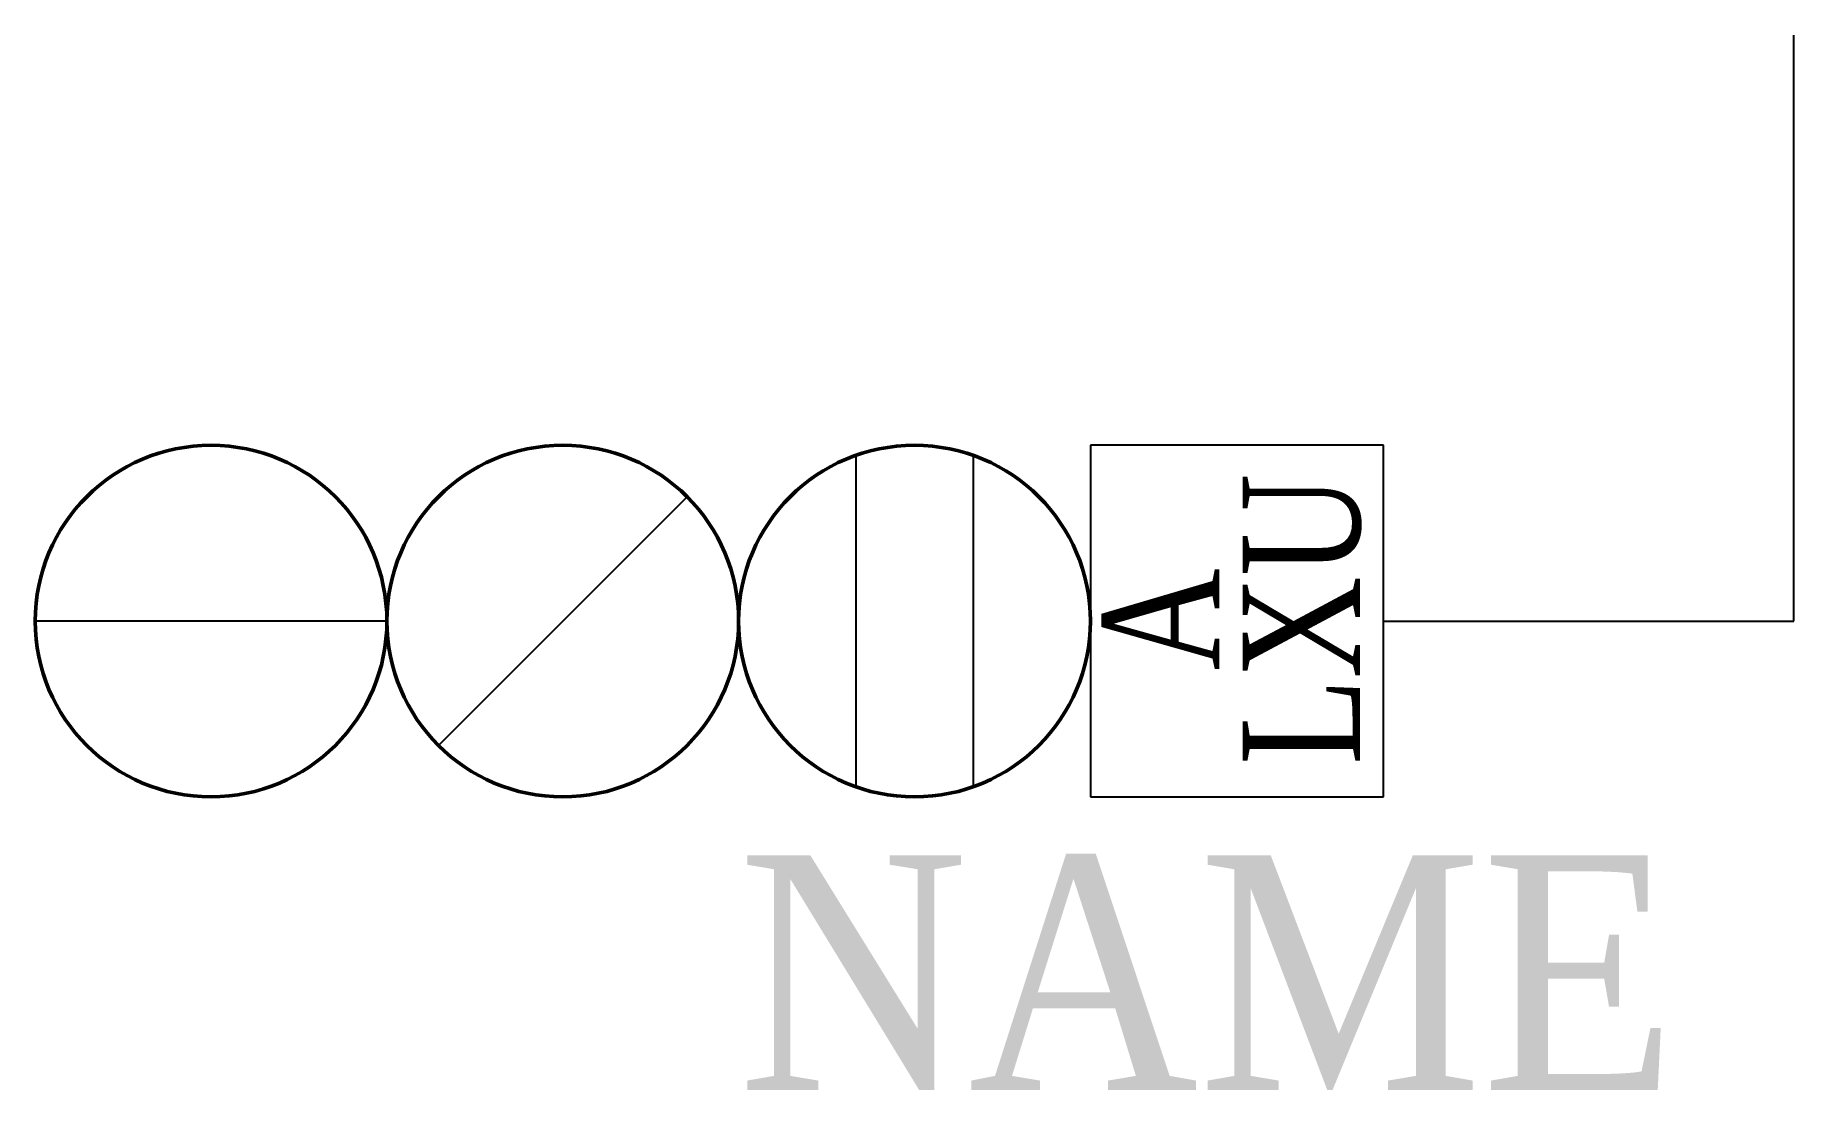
# Model space of a CAD drawing. Header units: millimetres. Extents: x -15 to 0, y -9 to 0.
import ezdxf
from ezdxf.enums import TextEntityAlignment as Align

# ---------------------------------------------------------------- set-up
doc = ezdxf.new("R2010")
doc.units = ezdxf.units.MM
doc.styles.add('CHINESE', font='TIMES.TTF', dxfattribs={"width": 0.9})

msp = doc.modelspace()

# ---------------------------------------------------------------- linework, layer by layer
at = {"linetype": 'Continuous'}
for p, q in [((0, -5), (0, 0)), ((-3.5, -3.5), (-6, -3.5)), ((-6, -3.5), (-6, -6.5)), ((-3.5, -6.5), (-3.5, -3.5)), ((-6, -6.5), (-3.5, -6.5))]:
    msp.add_line(p, q, dxfattribs=at)
at = {"color": 1, "linetype": 'Continuous'}
for p, q in [((-8, -3.586), (-8, -6.414)), ((-7, -3.586), (-7, -6.414))]:
    msp.add_line(p, q, dxfattribs=at)
at = {"color": 2, "linetype": 'Continuous'}
msp.add_line((-9.439, -3.939), (-11.561, -6.061), dxfattribs=at)
at = {"color": 3, "linetype": 'Continuous'}
msp.add_line((-12, -5), (-15, -5), dxfattribs=at)
msp.add_line((-3.5, -5), (0, -5))
at = {"color": 3, "linetype": 'Continuous', "lineweight": 50, "ltscale": 3}
msp.add_circle((-13.5, -5), 1.5, dxfattribs=at)
at = {"color": 2, "linetype": 'Continuous', "lineweight": 50, "ltscale": 3}
msp.add_circle((-10.5, -5), 1.5, dxfattribs=at)
at = {"color": 1, "linetype": 'Continuous', "lineweight": 50, "ltscale": 3}
msp.add_circle((-7.5, -5), 1.5, dxfattribs=at)

# ---------------------------------------------------------------- texts
at = {"color": 0, "lineweight": 0, "style": 'CHINESE', "width": 0.8}
for s, p in [('LXU', (-4.2, -4.985)), ('A', (-5.399, -4.985))]:
    msp.add_text(s, height=1, rotation=90, dxfattribs=at).set_placement(p, align=Align.MIDDLE_CENTER)
at = {"style": 'CHINESE', "width": 0.9}
msp.add_attdef('NAME', text='NAME', height=2, dxfattribs=at).set_placement((-1, -9), align=Align.RIGHT)

doc.saveas('drawing.dxf')
